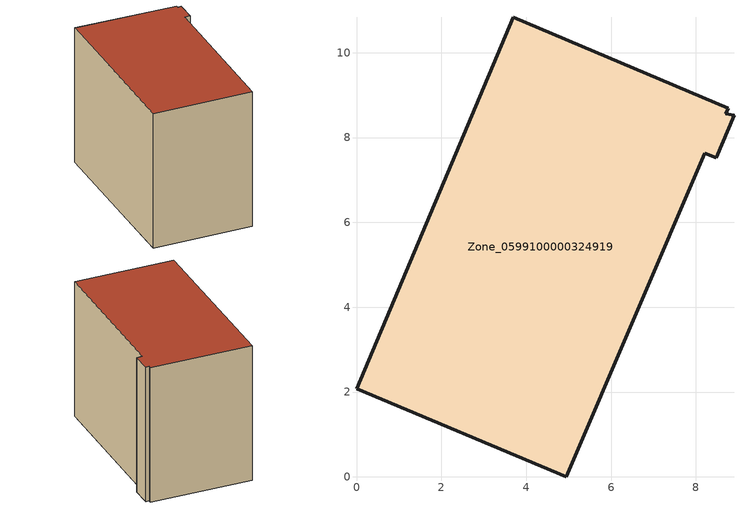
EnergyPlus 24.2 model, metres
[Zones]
Zone_0599100000324919
 floor ground (C_G): 0,2.08 3.7,10.84 8.77,8.69 8.71,8.57 8.9,8.52 8.48,7.52 8.21,7.63 4.94,0 z0
 wall outside (C_F): 3.7,10.84 0,2.08 4.94,0 8.21,7.63 8.48,7.52 8.9,8.52 8.71,8.57 8.77,8.69 3.7,10.84 z0:7.57
 roof outside (C_R): 8.48,7.52 8.9,8.52 8.71,8.57 8.77,8.69 3.7,10.84 0,2.08 4.94,0 8.21,7.63 z7.57
[BUILDING]
Pand.0599100000324919: North Axis=0; Terrain=City; Loads Convergence Tolerance Value=0.04; Temperature Convergence Tolerance Value=0.4; Solar Distribution=FullExterior; Maximum Number of Warmup Days=25; Minimum Number of Warmup Days=1
[Site:Location]
Rotterdam.The.Hague.AP_ZH_NLD Design_Conditions: Latitude=51.96; Longitude=4.45; Time Zone=1; Elevation=-4.5
[SITE:GROUNDTEMPERATURE:BUILDINGSURFACE]
18, 18, 18, 18, 18, 18, 18, 18, 18, 18, 18, 18
[MATERIAL] Thermal Absorptance=0.9; Solar Absorptance=0.7; Visible Absorptance=0.7
Name | Roughness | Thickness | Conductivity | Density | Specific Heat
G.TI.1975-1991 | MediumSmooth | 0.15 | 0.288461 | 540 | 1210
F.TI.1975-1991 | Rough | 0.3 | 0.230769 | 1920 | 840
R.TI.1975-1991 | MediumRough | 0.2 | 0.153846 | 1500 | 1000
[CONSTRUCTION]
C_G: G.TI.1975-1991
C_F: F.TI.1975-1991
C_R: R.TI.1975-1991
[ZONE]
Zone_0599100000324919: Type=1; Multiplier=1; Ceiling Height=Autocalculate; Volume=Autocalculate; Floor Area=autocalculate; Part of Total Floor Area=Yes
[ZONEINFILTRATION:DESIGNFLOWRATE]
Infil_Zone_0599100000324919: Zone or ZoneList or Space or SpaceList=Zone_0599100000324919; Schedule=AlwaysOn; Design Flow Rate Calculation Method=Flow/Area; Flow Rate per Floor Area=0.003; Constant Term Coefficient=1; Temperature Term Coefficient=0; Velocity Term Coefficient=0; Velocity Squared Term Coefficient=0
[HVACTEMPLATE:ZONE:IDEALLOADSAIRSYSTEM]
Zone_0599100000324919: Maximum Heating Supply Air Temperature=50; Minimum Cooling Supply Air Temperature=13; Maximum Heating Supply Air Humidity Ratio=0.0156; Minimum Cooling Supply Air Humidity Ratio=0.0077; Heating Limit=NoLimit; Cooling Limit=NoLimit; Dehumidification Control Type=ConstantSensibleHeatRatio; Cooling Sensible Heat Ratio=0.7; Dehumidification Setpoint=60; Humidification Control Type=None; Humidification Setpoint=30; Outdoor Air Method=None; Outdoor Air Flow Rate per Person=0.00944; Outdoor Air Flow Rate per Zone Floor Area=0; Outdoor Air Flow Rate per Zone=0; Demand Controlled Ventilation Type=None; Outdoor Air Economizer Type=NoEconomizer; Heat Recovery Type=None; Sensible Heat Recovery Effectiveness=0.7; Latent Heat Recovery Effectiveness=0.65
[ZONECONTROL:THERMOSTAT]
ThermostatControl_Zone_0599100000324919: Zone or ZoneList=Zone_0599100000324919; Control Type Schedule=DualSetpointControlType; Control 1=Thermostat_Zone_0599100000324919; Temperature Difference Between Cutout And Setpoint=0
[THERMOSTATSETPOINT:DUALSETPOINT]
Thermostat_Zone_0599100000324919: Heating Setpoint Temperature Schedule=HeatingSetpoint_Zone_0599100000324919; Cooling Setpoint Temperature Schedule=CoolingSetpoint_Zone_0599100000324919
[SCHEDULE:COMPACT]
HeatingSetpoint_Zone_0599100000324919: Through: 12/31, For: AllDays, Until: 24:00, 21
CoolingSetpoint_Zone_0599100000324919: Through: 12/31, For: AllDays, Until: 24:00, 24
DualSetpointControlType: Through: 12/31, For: AllDays, Until: 24:00, 4
AlwaysOn: Through: 12/31, For: AllDays, Until: 24:00, 1
